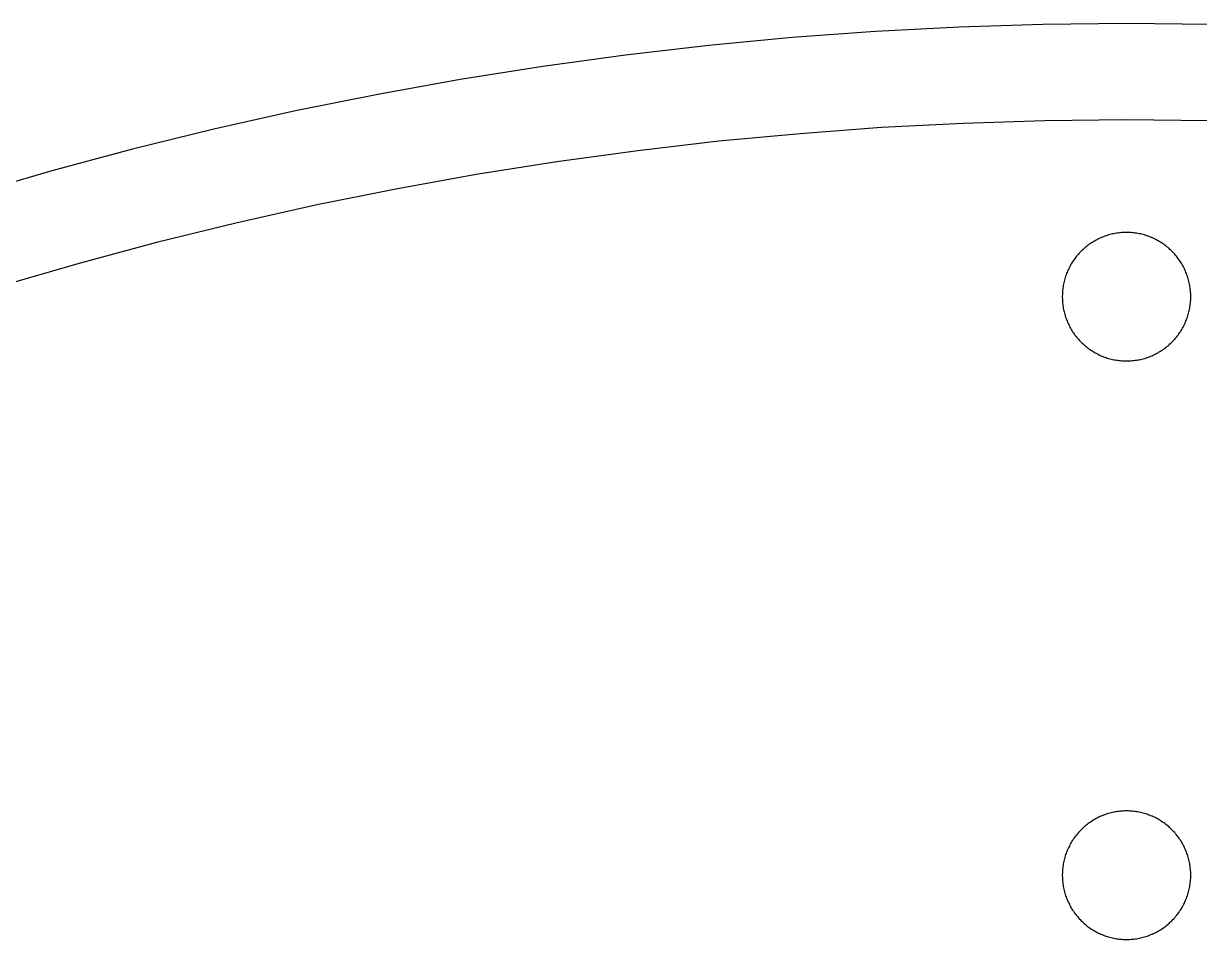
# Model space of a CAD drawing. Header units: metres. Extents: x 0.1 to 21.3, y -11.9 to -0.1.
# Drawn here: x 14.464 to 15.608, y -2.89 to -1.999 of the extents above; entities that cross this region are included whole.
import ezdxf

# ---------------------------------------------------------------- set-up
doc = ezdxf.new("R2010")
doc.units = ezdxf.units.M

msp = doc.modelspace()

# ---------------------------------------------------------------- linework, layer by layer
at = {"layer": 'GROUP1'}
for p, q in [((15.5112, -2.2079), (15.51, -2.2085)), ((15.5124, -2.2074), (15.5112, -2.2079)), ((15.5136, -2.2069), (15.5124, -2.2074)), ((15.5148, -2.2064), (15.5136, -2.2069)), ((15.5161, -2.2059), (15.5148, -2.2064)), ((15.5173, -2.2055), (15.5161, -2.2059)), ((15.5185, -2.2051), (15.5173, -2.2055)), ((15.5198, -2.2047), (15.5185, -2.2051)), ((15.5211, -2.2044), (15.5198, -2.2047)), ((15.5223, -2.204), (15.5211, -2.2044)), ((15.5236, -2.2037), (15.5223, -2.204)), ((15.5249, -2.2035), (15.5236, -2.2037)), ((15.5262, -2.2032), (15.5249, -2.2035)), ((15.5275, -2.203), (15.5262, -2.2032)), ((15.5288, -2.2028), (15.5275, -2.203)), ((15.5301, -2.2026), (15.5288, -2.2028)), ((15.5314, -2.2025), (15.5301, -2.2026)), ((15.5327, -2.2024), (15.5314, -2.2025)), ((15.534, -2.2023), (15.5327, -2.2024)), ((15.5353, -2.2023), (15.534, -2.2023)), ((15.5366, -2.2022), (15.5353, -2.2023)), ((15.5379, -2.2022), (15.5366, -2.2022)), ((15.5392, -2.2023), (15.5379, -2.2022)), ((15.5405, -2.2023), (15.5392, -2.2023)), ((15.5418, -2.2024), (15.5405, -2.2023)), ((15.5431, -2.2025), (15.5418, -2.2024)), ((15.5444, -2.2026), (15.5431, -2.2025)), ((15.5457, -2.2028), (15.5444, -2.2026)), ((15.547, -2.203), (15.5457, -2.2028)), ((15.5483, -2.2032), (15.547, -2.203)), ((15.5496, -2.2035), (15.5483, -2.2032)), ((15.5509, -2.2037), (15.5496, -2.2035)), ((15.5521, -2.204), (15.5509, -2.2037)), ((15.5534, -2.2044), (15.5521, -2.204)), ((15.5547, -2.2047), (15.5534, -2.2044)), ((15.5559, -2.2051), (15.5547, -2.2047)), ((15.5572, -2.2055), (15.5559, -2.2051)), ((15.5584, -2.2059), (15.5572, -2.2055)), ((15.5596, -2.2064), (15.5584, -2.2059)), ((15.5609, -2.2069), (15.5596, -2.2064)), ((15.5621, -2.2074), (15.5609, -2.2069)), ((15.5633, -2.2079), (15.5621, -2.2074)), ((15.5644, -2.2085), (15.5633, -2.2079)), ((15.494, -2.2196), (15.493, -2.2205)), ((15.4949, -2.2187), (15.494, -2.2196)), ((15.4959, -2.2178), (15.4949, -2.2187)), ((15.4969, -2.217), (15.4959, -2.2178)), ((15.4979, -2.2162), (15.4969, -2.217)), ((15.4989, -2.2153), (15.4979, -2.2162)), ((15.5, -2.2145), (15.4989, -2.2153)), ((15.501, -2.2138), (15.5, -2.2145)), ((15.5021, -2.213), (15.501, -2.2138)), ((15.5032, -2.2123), (15.5021, -2.213)), ((15.5043, -2.2116), (15.5032, -2.2123)), ((15.5054, -2.2109), (15.5043, -2.2116)), ((15.5066, -2.2103), (15.5054, -2.2109)), ((15.5077, -2.2096), (15.5066, -2.2103)), ((15.5089, -2.209), (15.5077, -2.2096)), ((15.51, -2.2085), (15.5089, -2.209)), ((15.5656, -2.209), (15.5644, -2.2085)), ((15.5668, -2.2096), (15.5656, -2.209)), ((15.5679, -2.2103), (15.5668, -2.2096)), ((15.5691, -2.2109), (15.5679, -2.2103)), ((15.5702, -2.2116), (15.5691, -2.2109)), ((15.5713, -2.2123), (15.5702, -2.2116)), ((15.5724, -2.213), (15.5713, -2.2123)), ((15.5734, -2.2138), (15.5724, -2.213)), ((15.5745, -2.2145), (15.5734, -2.2138)), ((15.5755, -2.2153), (15.5745, -2.2145)), ((15.5766, -2.2162), (15.5755, -2.2153)), ((15.5776, -2.217), (15.5766, -2.2162)), ((15.5786, -2.2178), (15.5776, -2.217)), ((15.5795, -2.2187), (15.5786, -2.2178)), ((15.5805, -2.2196), (15.5795, -2.2187)), ((15.5814, -2.2205), (15.5805, -2.2196)), ((15.4848, -2.2307), (15.4841, -2.2318)), ((15.4855, -2.2296), (15.4848, -2.2307)), ((15.4863, -2.2285), (15.4855, -2.2296)), ((15.4871, -2.2275), (15.4863, -2.2285)), ((15.4879, -2.2264), (15.4871, -2.2275)), ((15.4887, -2.2254), (15.4879, -2.2264)), ((15.4895, -2.2244), (15.4887, -2.2254)), ((15.4904, -2.2234), (15.4895, -2.2244)), ((15.4912, -2.2224), (15.4904, -2.2234)), ((15.4921, -2.2215), (15.4912, -2.2224)), ((15.493, -2.2205), (15.4921, -2.2215)), ((15.5824, -2.2215), (15.5814, -2.2205)), ((15.5832, -2.2224), (15.5824, -2.2215)), ((15.5841, -2.2234), (15.5832, -2.2224)), ((15.585, -2.2244), (15.5841, -2.2234)), ((15.5858, -2.2254), (15.585, -2.2244)), ((15.5866, -2.2264), (15.5858, -2.2254)), ((15.5874, -2.2275), (15.5866, -2.2264)), ((15.5882, -2.2285), (15.5874, -2.2275)), ((15.5889, -2.2296), (15.5882, -2.2285)), ((15.5897, -2.2307), (15.5889, -2.2296)), ((15.5904, -2.2318), (15.5897, -2.2307)), ((15.4789, -2.2423), (15.4784, -2.2436)), ((15.4794, -2.2411), (15.4789, -2.2423)), ((15.4799, -2.2399), (15.4794, -2.2411)), ((15.4804, -2.2387), (15.4799, -2.2399)), ((15.481, -2.2375), (15.4804, -2.2387)), ((15.4816, -2.2364), (15.481, -2.2375)), ((15.4822, -2.2352), (15.4816, -2.2364)), ((15.4828, -2.234), (15.4822, -2.2352)), ((15.4834, -2.2329), (15.4828, -2.234)), ((15.4841, -2.2318), (15.4834, -2.2329)), ((15.591, -2.2329), (15.5904, -2.2318)), ((15.5917, -2.234), (15.591, -2.2329)), ((15.5923, -2.2352), (15.5917, -2.234)), ((15.5929, -2.2364), (15.5923, -2.2352)), ((15.5935, -2.2375), (15.5929, -2.2364)), ((15.5941, -2.2387), (15.5935, -2.2375)), ((15.5946, -2.2399), (15.5941, -2.2387)), ((15.5951, -2.2411), (15.5946, -2.2399)), ((15.5956, -2.2423), (15.5951, -2.2411)), ((15.596, -2.2436), (15.5956, -2.2423)), ((15.4757, -2.2537), (15.4755, -2.2549)), ((15.476, -2.2524), (15.4757, -2.2537)), ((15.4762, -2.2511), (15.476, -2.2524)), ((15.4765, -2.2498), (15.4762, -2.2511)), ((15.4769, -2.2485), (15.4765, -2.2498)), ((15.4772, -2.2473), (15.4769, -2.2485)), ((15.4776, -2.246), (15.4772, -2.2473)), ((15.478, -2.2448), (15.4776, -2.246)), ((15.4784, -2.2436), (15.478, -2.2448)), ((15.5965, -2.2448), (15.596, -2.2436)), ((15.5969, -2.246), (15.5965, -2.2448)), ((15.5973, -2.2473), (15.5969, -2.246)), ((15.5976, -2.2485), (15.5973, -2.2473)), ((15.5979, -2.2498), (15.5976, -2.2485)), ((15.5982, -2.2511), (15.5979, -2.2498)), ((15.5985, -2.2524), (15.5982, -2.2511)), ((15.5988, -2.2537), (15.5985, -2.2524)), ((15.599, -2.2549), (15.5988, -2.2537)), ((15.4748, -2.2628), (15.4747, -2.2641)), ((15.4747, -2.2641), (15.4747, -2.2654)), ((15.4747, -2.2654), (15.4748, -2.2667)), ((15.4749, -2.2601), (15.4748, -2.2615)), ((15.4748, -2.2615), (15.4748, -2.2628)), ((15.475, -2.2588), (15.4749, -2.2601)), ((15.4752, -2.2575), (15.475, -2.2588)), ((15.4753, -2.2562), (15.4752, -2.2575)), ((15.4755, -2.2549), (15.4753, -2.2562)), ((15.5992, -2.2562), (15.599, -2.2549)), ((15.5993, -2.2575), (15.5992, -2.2562)), ((15.5995, -2.2588), (15.5993, -2.2575)), ((15.5996, -2.2601), (15.5995, -2.2588)), ((15.5997, -2.2615), (15.5996, -2.2601)), ((15.5997, -2.2628), (15.5997, -2.2615)), ((15.5997, -2.2641), (15.5997, -2.2628)), ((15.5997, -2.2654), (15.5997, -2.2641)), ((15.5997, -2.2667), (15.5997, -2.2654)), ((15.4748, -2.2667), (15.4748, -2.268)), ((15.4748, -2.268), (15.4749, -2.2693)), ((15.4749, -2.2693), (15.475, -2.2706)), ((15.475, -2.2706), (15.4752, -2.2719)), ((15.4752, -2.2719), (15.4753, -2.2732)), ((15.4753, -2.2732), (15.4755, -2.2745)), ((15.4755, -2.2745), (15.4757, -2.2758)), ((15.4757, -2.2758), (15.476, -2.2771)), ((15.5985, -2.2771), (15.5988, -2.2758)), ((15.5988, -2.2758), (15.599, -2.2745)), ((15.599, -2.2745), (15.5992, -2.2732)), ((15.5992, -2.2732), (15.5993, -2.2719)), ((15.5993, -2.2719), (15.5995, -2.2706)), ((15.5995, -2.2706), (15.5996, -2.2693)), ((15.5996, -2.2693), (15.5997, -2.268)), ((15.5997, -2.268), (15.5997, -2.2667)), ((15.476, -2.2771), (15.4762, -2.2784)), ((15.4762, -2.2784), (15.4765, -2.2796)), ((15.4765, -2.2796), (15.4769, -2.2809)), ((15.4769, -2.2809), (15.4772, -2.2822)), ((15.4772, -2.2822), (15.4776, -2.2834)), ((15.4776, -2.2834), (15.478, -2.2847)), ((15.478, -2.2847), (15.4784, -2.2859)), ((15.4784, -2.2859), (15.4789, -2.2871)), ((15.4789, -2.2871), (15.4794, -2.2883)), ((15.4794, -2.2883), (15.4799, -2.2895)), ((15.5946, -2.2895), (15.5951, -2.2883)), ((15.5951, -2.2883), (15.5956, -2.2871)), ((15.5956, -2.2871), (15.596, -2.2859)), ((15.596, -2.2859), (15.5965, -2.2847)), ((15.5965, -2.2847), (15.5969, -2.2834)), ((15.5969, -2.2834), (15.5973, -2.2822)), ((15.5973, -2.2822), (15.5976, -2.2809)), ((15.5976, -2.2809), (15.5979, -2.2796)), ((15.5979, -2.2796), (15.5982, -2.2784)), ((15.5982, -2.2784), (15.5985, -2.2771)), ((15.4799, -2.2895), (15.4804, -2.2907)), ((15.4804, -2.2907), (15.481, -2.2919)), ((15.481, -2.2919), (15.4816, -2.2931)), ((15.4816, -2.2931), (15.4822, -2.2943)), ((15.4822, -2.2943), (15.4828, -2.2954)), ((15.4828, -2.2954), (15.4834, -2.2965)), ((15.4834, -2.2965), (15.4841, -2.2977)), ((15.4841, -2.2977), (15.4848, -2.2988)), ((15.4848, -2.2988), (15.4855, -2.2999)), ((15.4855, -2.2999), (15.4863, -2.3009)), ((15.5882, -2.3009), (15.5889, -2.2999)), ((15.5889, -2.2999), (15.5897, -2.2988)), ((15.5897, -2.2988), (15.5904, -2.2977)), ((15.5904, -2.2977), (15.591, -2.2965)), ((15.591, -2.2965), (15.5917, -2.2954)), ((15.5917, -2.2954), (15.5923, -2.2943)), ((15.5923, -2.2943), (15.5929, -2.2931)), ((15.5929, -2.2931), (15.5935, -2.2919)), ((15.5935, -2.2919), (15.5941, -2.2907)), ((15.5941, -2.2907), (15.5946, -2.2895)), ((15.4863, -2.3009), (15.4871, -2.302)), ((15.4871, -2.302), (15.4879, -2.303)), ((15.4879, -2.303), (15.4887, -2.3041)), ((15.4887, -2.3041), (15.4895, -2.3051)), ((15.4895, -2.3051), (15.4904, -2.3061)), ((15.4904, -2.3061), (15.4912, -2.307)), ((15.4912, -2.307), (15.4921, -2.308)), ((15.4921, -2.308), (15.493, -2.3089)), ((15.493, -2.3089), (15.494, -2.3098)), ((15.494, -2.3098), (15.4949, -2.3107)), ((15.4949, -2.3107), (15.4959, -2.3116)), ((15.5786, -2.3116), (15.5795, -2.3107)), ((15.5795, -2.3107), (15.5805, -2.3098)), ((15.5805, -2.3098), (15.5814, -2.3089)), ((15.5814, -2.3089), (15.5824, -2.308)), ((15.5824, -2.308), (15.5832, -2.307)), ((15.5832, -2.307), (15.5841, -2.3061)), ((15.5841, -2.3061), (15.585, -2.3051)), ((15.585, -2.3051), (15.5858, -2.3041)), ((15.5858, -2.3041), (15.5866, -2.303)), ((15.5866, -2.303), (15.5874, -2.302)), ((15.5874, -2.302), (15.5882, -2.3009)), ((15.4959, -2.3116), (15.4969, -2.3125)), ((15.4969, -2.3125), (15.4979, -2.3133)), ((15.4979, -2.3133), (15.4989, -2.3141)), ((15.4989, -2.3141), (15.5, -2.3149)), ((15.5, -2.3149), (15.501, -2.3157)), ((15.501, -2.3157), (15.5021, -2.3164)), ((15.5021, -2.3164), (15.5032, -2.3171)), ((15.5032, -2.3171), (15.5043, -2.3178)), ((15.5043, -2.3178), (15.5054, -2.3185)), ((15.5054, -2.3185), (15.5066, -2.3192)), ((15.5066, -2.3192), (15.5077, -2.3198)), ((15.5077, -2.3198), (15.5089, -2.3204)), ((15.5089, -2.3204), (15.51, -2.321)), ((15.51, -2.321), (15.5112, -2.3216)), ((15.5112, -2.3216), (15.5124, -2.3221)), ((15.5124, -2.3221), (15.5136, -2.3226)), ((15.5136, -2.3226), (15.5148, -2.3231)), ((15.5596, -2.3231), (15.5609, -2.3226)), ((15.5609, -2.3226), (15.5621, -2.3221)), ((15.5621, -2.3221), (15.5633, -2.3216)), ((15.5633, -2.3216), (15.5644, -2.321)), ((15.5644, -2.321), (15.5656, -2.3204)), ((15.5656, -2.3204), (15.5668, -2.3198)), ((15.5668, -2.3198), (15.5679, -2.3192)), ((15.5679, -2.3192), (15.5691, -2.3185)), ((15.5691, -2.3185), (15.5702, -2.3178)), ((15.5702, -2.3178), (15.5713, -2.3171)), ((15.5713, -2.3171), (15.5724, -2.3164)), ((15.5724, -2.3164), (15.5734, -2.3157)), ((15.5734, -2.3157), (15.5745, -2.3149)), ((15.5745, -2.3149), (15.5755, -2.3141)), ((15.5755, -2.3141), (15.5766, -2.3133)), ((15.5766, -2.3133), (15.5776, -2.3125)), ((15.5776, -2.3125), (15.5786, -2.3116)), ((15.5148, -2.3231), (15.5161, -2.3235)), ((15.5161, -2.3235), (15.5173, -2.324)), ((15.5173, -2.324), (15.5185, -2.3244)), ((15.5185, -2.3244), (15.5198, -2.3247)), ((15.5198, -2.3247), (15.5211, -2.3251)), ((15.5211, -2.3251), (15.5223, -2.3254)), ((15.5223, -2.3254), (15.5236, -2.3257)), ((15.5236, -2.3257), (15.5249, -2.326)), ((15.5249, -2.326), (15.5262, -2.3262)), ((15.5262, -2.3262), (15.5275, -2.3265)), ((15.5275, -2.3265), (15.5288, -2.3266)), ((15.5288, -2.3266), (15.5301, -2.3268)), ((15.5301, -2.3268), (15.5314, -2.3269)), ((15.5314, -2.3269), (15.5327, -2.3271)), ((15.5327, -2.3271), (15.534, -2.3271)), ((15.534, -2.3271), (15.5353, -2.3272)), ((15.5353, -2.3272), (15.5366, -2.3272)), ((15.5366, -2.3272), (15.5379, -2.3272)), ((15.5379, -2.3272), (15.5392, -2.3272)), ((15.5392, -2.3272), (15.5405, -2.3271)), ((15.5405, -2.3271), (15.5418, -2.3271)), ((15.5418, -2.3271), (15.5431, -2.3269)), ((15.5431, -2.3269), (15.5444, -2.3268)), ((15.5444, -2.3268), (15.5457, -2.3266)), ((15.5457, -2.3266), (15.547, -2.3265)), ((15.547, -2.3265), (15.5483, -2.3262)), ((15.5483, -2.3262), (15.5496, -2.326)), ((15.5496, -2.326), (15.5509, -2.3257)), ((15.5509, -2.3257), (15.5521, -2.3254)), ((15.5521, -2.3254), (15.5534, -2.3251)), ((15.5534, -2.3251), (15.5547, -2.3247)), ((15.5547, -2.3247), (15.5559, -2.3244)), ((15.5559, -2.3244), (15.5572, -2.324)), ((15.5572, -2.324), (15.5584, -2.3235)), ((15.5584, -2.3235), (15.5596, -2.3231)), ((15.5148, -2.7689), (15.5136, -2.7694)), ((15.5161, -2.7685), (15.5148, -2.7689)), ((15.5173, -2.768), (15.5161, -2.7685)), ((15.5185, -2.7676), (15.5173, -2.768)), ((15.5198, -2.7673), (15.5185, -2.7676)), ((15.5211, -2.7669), (15.5198, -2.7673)), ((15.5223, -2.7666), (15.5211, -2.7669)), ((15.5236, -2.7663), (15.5223, -2.7666)), ((15.5249, -2.766), (15.5236, -2.7663)), ((15.5262, -2.7658), (15.5249, -2.766)), ((15.5275, -2.7655), (15.5262, -2.7658)), ((15.5288, -2.7654), (15.5275, -2.7655)), ((15.5301, -2.7652), (15.5288, -2.7654)), ((15.5314, -2.7651), (15.5301, -2.7652)), ((15.5327, -2.7649), (15.5314, -2.7651)), ((15.534, -2.7649), (15.5327, -2.7649)), ((15.5353, -2.7648), (15.534, -2.7649)), ((15.5366, -2.7648), (15.5353, -2.7648)), ((15.5379, -2.7648), (15.5366, -2.7648)), ((15.5392, -2.7648), (15.5379, -2.7648)), ((15.5405, -2.7649), (15.5392, -2.7648)), ((15.5418, -2.7649), (15.5405, -2.7649)), ((15.5431, -2.7651), (15.5418, -2.7649)), ((15.5444, -2.7652), (15.5431, -2.7651)), ((15.5457, -2.7654), (15.5444, -2.7652)), ((15.547, -2.7655), (15.5457, -2.7654)), ((15.5483, -2.7658), (15.547, -2.7655)), ((15.5496, -2.766), (15.5483, -2.7658)), ((15.5509, -2.7663), (15.5496, -2.766)), ((15.5521, -2.7666), (15.5509, -2.7663)), ((15.5534, -2.7669), (15.5521, -2.7666)), ((15.5547, -2.7673), (15.5534, -2.7669)), ((15.5559, -2.7676), (15.5547, -2.7673)), ((15.5572, -2.768), (15.5559, -2.7676)), ((15.5584, -2.7685), (15.5572, -2.768)), ((15.5596, -2.7689), (15.5584, -2.7685)), ((15.5609, -2.7694), (15.5596, -2.7689)), ((15.4959, -2.7804), (15.4949, -2.7813)), ((15.4969, -2.7795), (15.4959, -2.7804)), ((15.4979, -2.7787), (15.4969, -2.7795)), ((15.4989, -2.7779), (15.4979, -2.7787)), ((15.5, -2.7771), (15.4989, -2.7779)), ((15.501, -2.7763), (15.5, -2.7771)), ((15.5021, -2.7756), (15.501, -2.7763)), ((15.5032, -2.7749), (15.5021, -2.7756)), ((15.5043, -2.7742), (15.5032, -2.7749)), ((15.5054, -2.7735), (15.5043, -2.7742)), ((15.5066, -2.7728), (15.5054, -2.7735)), ((15.5077, -2.7722), (15.5066, -2.7728)), ((15.5089, -2.7716), (15.5077, -2.7722)), ((15.51, -2.771), (15.5089, -2.7716)), ((15.5112, -2.7704), (15.51, -2.771)), ((15.5124, -2.7699), (15.5112, -2.7704)), ((15.5136, -2.7694), (15.5124, -2.7699)), ((15.5621, -2.7699), (15.5609, -2.7694)), ((15.5633, -2.7704), (15.5621, -2.7699)), ((15.5644, -2.771), (15.5633, -2.7704)), ((15.5656, -2.7716), (15.5644, -2.771)), ((15.5668, -2.7722), (15.5656, -2.7716)), ((15.5679, -2.7728), (15.5668, -2.7722)), ((15.5691, -2.7735), (15.5679, -2.7728)), ((15.5702, -2.7742), (15.5691, -2.7735)), ((15.5713, -2.7749), (15.5702, -2.7742)), ((15.5724, -2.7756), (15.5713, -2.7749)), ((15.5734, -2.7763), (15.5724, -2.7756)), ((15.5745, -2.7771), (15.5734, -2.7763)), ((15.5755, -2.7779), (15.5745, -2.7771)), ((15.5766, -2.7787), (15.5755, -2.7779)), ((15.5776, -2.7795), (15.5766, -2.7787)), ((15.5786, -2.7804), (15.5776, -2.7795)), ((15.5795, -2.7813), (15.5786, -2.7804)), ((15.4863, -2.7911), (15.4855, -2.7921)), ((15.4871, -2.79), (15.4863, -2.7911)), ((15.4879, -2.789), (15.4871, -2.79)), ((15.4887, -2.7879), (15.4879, -2.789)), ((15.4895, -2.7869), (15.4887, -2.7879)), ((15.4904, -2.7859), (15.4895, -2.7869)), ((15.4912, -2.785), (15.4904, -2.7859)), ((15.4921, -2.784), (15.4912, -2.785)), ((15.493, -2.7831), (15.4921, -2.784)), ((15.494, -2.7822), (15.493, -2.7831)), ((15.4949, -2.7813), (15.494, -2.7822)), ((15.5805, -2.7822), (15.5795, -2.7813)), ((15.5814, -2.7831), (15.5805, -2.7822)), ((15.5824, -2.784), (15.5814, -2.7831)), ((15.5832, -2.785), (15.5824, -2.784)), ((15.5841, -2.7859), (15.5832, -2.785)), ((15.585, -2.7869), (15.5841, -2.7859)), ((15.5858, -2.7879), (15.585, -2.7869)), ((15.5866, -2.789), (15.5858, -2.7879)), ((15.5874, -2.79), (15.5866, -2.789)), ((15.5882, -2.7911), (15.5874, -2.79)), ((15.5889, -2.7921), (15.5882, -2.7911)), ((15.4799, -2.8025), (15.4794, -2.8037)), ((15.4804, -2.8013), (15.4799, -2.8025)), ((15.481, -2.8001), (15.4804, -2.8013)), ((15.4816, -2.7989), (15.481, -2.8001)), ((15.4822, -2.7977), (15.4816, -2.7989)), ((15.4828, -2.7966), (15.4822, -2.7977)), ((15.4834, -2.7955), (15.4828, -2.7966)), ((15.4841, -2.7943), (15.4834, -2.7955)), ((15.4848, -2.7932), (15.4841, -2.7943)), ((15.4855, -2.7921), (15.4848, -2.7932)), ((15.5897, -2.7932), (15.5889, -2.7921)), ((15.5904, -2.7943), (15.5897, -2.7932)), ((15.591, -2.7955), (15.5904, -2.7943)), ((15.5917, -2.7966), (15.591, -2.7955)), ((15.5923, -2.7977), (15.5917, -2.7966)), ((15.5929, -2.7989), (15.5923, -2.7977)), ((15.5935, -2.8001), (15.5929, -2.7989)), ((15.5941, -2.8013), (15.5935, -2.8001)), ((15.5946, -2.8025), (15.5941, -2.8013)), ((15.5951, -2.8037), (15.5946, -2.8025)), ((15.4762, -2.8136), (15.476, -2.8149)), ((15.4765, -2.8124), (15.4762, -2.8136)), ((15.4769, -2.8111), (15.4765, -2.8124)), ((15.4772, -2.8098), (15.4769, -2.8111)), ((15.4776, -2.8086), (15.4772, -2.8098)), ((15.478, -2.8073), (15.4776, -2.8086)), ((15.4784, -2.8061), (15.478, -2.8073)), ((15.4789, -2.8049), (15.4784, -2.8061)), ((15.4794, -2.8037), (15.4789, -2.8049)), ((15.5956, -2.8049), (15.5951, -2.8037)), ((15.596, -2.8061), (15.5956, -2.8049)), ((15.5965, -2.8073), (15.596, -2.8061)), ((15.5969, -2.8086), (15.5965, -2.8073)), ((15.5973, -2.8098), (15.5969, -2.8086)), ((15.5976, -2.8111), (15.5973, -2.8098)), ((15.5979, -2.8124), (15.5976, -2.8111)), ((15.5982, -2.8136), (15.5979, -2.8124)), ((15.5985, -2.8149), (15.5982, -2.8136)), ((15.4748, -2.8253), (15.4747, -2.8266)), ((15.4749, -2.8227), (15.4748, -2.824)), ((15.4748, -2.824), (15.4748, -2.8253)), ((15.475, -2.8214), (15.4749, -2.8227)), ((15.4752, -2.8201), (15.475, -2.8214)), ((15.4753, -2.8188), (15.4752, -2.8201)), ((15.4755, -2.8175), (15.4753, -2.8188)), ((15.4757, -2.8162), (15.4755, -2.8175)), ((15.476, -2.8149), (15.4757, -2.8162)), ((15.5988, -2.8162), (15.5985, -2.8149)), ((15.599, -2.8175), (15.5988, -2.8162)), ((15.5992, -2.8188), (15.599, -2.8175)), ((15.5993, -2.8201), (15.5992, -2.8188)), ((15.5995, -2.8214), (15.5993, -2.8201)), ((15.5996, -2.8227), (15.5995, -2.8214)), ((15.5997, -2.824), (15.5996, -2.8227)), ((15.5997, -2.8253), (15.5997, -2.824)), ((15.5997, -2.8266), (15.5997, -2.8253)), ((15.4747, -2.8266), (15.4747, -2.8279)), ((15.4747, -2.8279), (15.4748, -2.8292)), ((15.4748, -2.8292), (15.4748, -2.8305)), ((15.4748, -2.8305), (15.4749, -2.8319)), ((15.4749, -2.8319), (15.475, -2.8332)), ((15.475, -2.8332), (15.4752, -2.8345)), ((15.4752, -2.8345), (15.4753, -2.8358)), ((15.4753, -2.8358), (15.4755, -2.8371)), ((15.4755, -2.8371), (15.4757, -2.8383)), ((15.5988, -2.8383), (15.599, -2.8371)), ((15.599, -2.8371), (15.5992, -2.8358)), ((15.5992, -2.8358), (15.5993, -2.8345)), ((15.5993, -2.8345), (15.5995, -2.8332)), ((15.5995, -2.8332), (15.5996, -2.8319)), ((15.5996, -2.8319), (15.5997, -2.8305)), ((15.5997, -2.8279), (15.5997, -2.8266)), ((15.5997, -2.8292), (15.5997, -2.8279)), ((15.5997, -2.8305), (15.5997, -2.8292)), ((15.4757, -2.8383), (15.476, -2.8396)), ((15.476, -2.8396), (15.4762, -2.8409)), ((15.4762, -2.8409), (15.4765, -2.8422)), ((15.4765, -2.8422), (15.4769, -2.8435)), ((15.4769, -2.8435), (15.4772, -2.8447)), ((15.4772, -2.8447), (15.4776, -2.846)), ((15.4776, -2.846), (15.478, -2.8472)), ((15.478, -2.8472), (15.4784, -2.8484)), ((15.4784, -2.8484), (15.4789, -2.8497)), ((15.5956, -2.8497), (15.596, -2.8484)), ((15.596, -2.8484), (15.5965, -2.8472)), ((15.5965, -2.8472), (15.5969, -2.846)), ((15.5969, -2.846), (15.5973, -2.8447)), ((15.5973, -2.8447), (15.5976, -2.8435)), ((15.5976, -2.8435), (15.5979, -2.8422)), ((15.5979, -2.8422), (15.5982, -2.8409)), ((15.5982, -2.8409), (15.5985, -2.8396)), ((15.5985, -2.8396), (15.5988, -2.8383)), ((15.4789, -2.8497), (15.4794, -2.8509)), ((15.4794, -2.8509), (15.4799, -2.8521)), ((15.4799, -2.8521), (15.4804, -2.8533)), ((15.4804, -2.8533), (15.481, -2.8545)), ((15.481, -2.8545), (15.4816, -2.8556)), ((15.4816, -2.8556), (15.4822, -2.8568)), ((15.4822, -2.8568), (15.4828, -2.858)), ((15.4828, -2.858), (15.4834, -2.8591)), ((15.4834, -2.8591), (15.4841, -2.8602)), ((15.4841, -2.8602), (15.4848, -2.8613)), ((15.5897, -2.8613), (15.5904, -2.8602)), ((15.5904, -2.8602), (15.591, -2.8591)), ((15.591, -2.8591), (15.5917, -2.858)), ((15.5917, -2.858), (15.5923, -2.8568)), ((15.5923, -2.8568), (15.5929, -2.8556)), ((15.5929, -2.8556), (15.5935, -2.8545)), ((15.5935, -2.8545), (15.5941, -2.8533)), ((15.5941, -2.8533), (15.5946, -2.8521)), ((15.5946, -2.8521), (15.5951, -2.8509)), ((15.5951, -2.8509), (15.5956, -2.8497)), ((15.4848, -2.8613), (15.4855, -2.8624)), ((15.4855, -2.8624), (15.4863, -2.8635)), ((15.4863, -2.8635), (15.4871, -2.8645)), ((15.4871, -2.8645), (15.4879, -2.8656)), ((15.4879, -2.8656), (15.4887, -2.8666)), ((15.4887, -2.8666), (15.4895, -2.8676)), ((15.4895, -2.8676), (15.4904, -2.8686)), ((15.4904, -2.8686), (15.4912, -2.8696)), ((15.4912, -2.8696), (15.4921, -2.8705)), ((15.4921, -2.8705), (15.493, -2.8715)), ((15.493, -2.8715), (15.494, -2.8724)), ((15.5805, -2.8724), (15.5814, -2.8715)), ((15.5814, -2.8715), (15.5824, -2.8705)), ((15.5824, -2.8705), (15.5832, -2.8696)), ((15.5832, -2.8696), (15.5841, -2.8686)), ((15.5841, -2.8686), (15.585, -2.8676)), ((15.585, -2.8676), (15.5858, -2.8666)), ((15.5858, -2.8666), (15.5866, -2.8656)), ((15.5866, -2.8656), (15.5874, -2.8645)), ((15.5874, -2.8645), (15.5882, -2.8635)), ((15.5882, -2.8635), (15.5889, -2.8624)), ((15.5889, -2.8624), (15.5897, -2.8613)), ((15.494, -2.8724), (15.4949, -2.8733)), ((15.4949, -2.8733), (15.4959, -2.8742)), ((15.4959, -2.8742), (15.4969, -2.875)), ((15.4969, -2.875), (15.4979, -2.8758)), ((15.4979, -2.8758), (15.4989, -2.8767)), ((15.4989, -2.8767), (15.5, -2.8775)), ((15.5, -2.8775), (15.501, -2.8782)), ((15.501, -2.8782), (15.5021, -2.879)), ((15.5021, -2.879), (15.5032, -2.8797)), ((15.5032, -2.8797), (15.5043, -2.8804)), ((15.5043, -2.8804), (15.5054, -2.8811)), ((15.5054, -2.8811), (15.5066, -2.8817)), ((15.5066, -2.8817), (15.5077, -2.8824)), ((15.5077, -2.8824), (15.5089, -2.883)), ((15.5089, -2.883), (15.51, -2.8835)), ((15.5644, -2.8835), (15.5656, -2.883)), ((15.5656, -2.883), (15.5668, -2.8824)), ((15.5668, -2.8824), (15.5679, -2.8817)), ((15.5679, -2.8817), (15.5691, -2.8811)), ((15.5691, -2.8811), (15.5702, -2.8804)), ((15.5702, -2.8804), (15.5713, -2.8797)), ((15.5713, -2.8797), (15.5724, -2.879)), ((15.5724, -2.879), (15.5734, -2.8782)), ((15.5734, -2.8782), (15.5745, -2.8775)), ((15.5745, -2.8775), (15.5755, -2.8767)), ((15.5755, -2.8767), (15.5766, -2.8758)), ((15.5766, -2.8758), (15.5776, -2.875)), ((15.5776, -2.875), (15.5786, -2.8742)), ((15.5786, -2.8742), (15.5795, -2.8733)), ((15.5795, -2.8733), (15.5805, -2.8724)), ((15.51, -2.8835), (15.5112, -2.8841)), ((15.5112, -2.8841), (15.5124, -2.8846)), ((15.5124, -2.8846), (15.5136, -2.8851)), ((15.5136, -2.8851), (15.5148, -2.8856)), ((15.5148, -2.8856), (15.5161, -2.8861)), ((15.5161, -2.8861), (15.5173, -2.8865)), ((15.5173, -2.8865), (15.5185, -2.8869)), ((15.5185, -2.8869), (15.5198, -2.8873)), ((15.5198, -2.8873), (15.5211, -2.8876)), ((15.5211, -2.8876), (15.5223, -2.888)), ((15.5223, -2.888), (15.5236, -2.8883)), ((15.5236, -2.8883), (15.5249, -2.8885)), ((15.5249, -2.8885), (15.5262, -2.8888)), ((15.5262, -2.8888), (15.5275, -2.889)), ((15.5275, -2.889), (15.5288, -2.8892)), ((15.5288, -2.8892), (15.5301, -2.8894)), ((15.5301, -2.8894), (15.5314, -2.8895)), ((15.5314, -2.8895), (15.5327, -2.8896)), ((15.5327, -2.8896), (15.534, -2.8897)), ((15.534, -2.8897), (15.5353, -2.8897)), ((15.5353, -2.8897), (15.5366, -2.8898)), ((15.5366, -2.8898), (15.5379, -2.8898)), ((15.5379, -2.8898), (15.5392, -2.8897)), ((15.5392, -2.8897), (15.5405, -2.8897)), ((15.5405, -2.8897), (15.5418, -2.8896)), ((15.5418, -2.8896), (15.5431, -2.8895)), ((15.5431, -2.8895), (15.5444, -2.8894)), ((15.5444, -2.8894), (15.5457, -2.8892)), ((15.5457, -2.8892), (15.547, -2.889)), ((15.547, -2.889), (15.5483, -2.8888)), ((15.5483, -2.8888), (15.5496, -2.8885)), ((15.5496, -2.8885), (15.5509, -2.8883)), ((15.5509, -2.8883), (15.5521, -2.888)), ((15.5521, -2.888), (15.5534, -2.8876)), ((15.5534, -2.8876), (15.5547, -2.8873)), ((15.5547, -2.8873), (15.5559, -2.8869)), ((15.5559, -2.8869), (15.5572, -2.8865)), ((15.5572, -2.8865), (15.5584, -2.8861)), ((15.5584, -2.8861), (15.5596, -2.8856)), ((15.5596, -2.8856), (15.5609, -2.8851)), ((15.5609, -2.8851), (15.5621, -2.8846)), ((15.5621, -2.8846), (15.5633, -2.8841)), ((15.5633, -2.8841), (15.5644, -2.8835))]:
    msp.add_line(p, q, dxfattribs=at)
at = {"layer": 'GROUP2'}
for p, q in [((15.4558, -1.9999), (15.3744, -2.0025)), ((15.5372, -1.9991), (15.4558, -1.9999)), ((15.6187, -1.9999), (15.5372, -1.9991)), ((15.2118, -2.0127), (15.1308, -2.0204)), ((15.2931, -2.0068), (15.2118, -2.0127)), ((15.3744, -2.0025), (15.2931, -2.0068)), ((15.1308, -2.0204), (15.0498, -2.0298)), ((15.0498, -2.0298), (14.9692, -2.0408)), ((14.9692, -2.0408), (14.8887, -2.0536)), ((14.8887, -2.0536), (14.8086, -2.068)), ((14.8086, -2.068), (14.7287, -2.0841)), ((14.7287, -2.0841), (14.6492, -2.1018)), ((15.4578, -2.0937), (15.3783, -2.0962)), ((15.5372, -2.0929), (15.4578, -2.0937)), ((15.6167, -2.0937), (15.5372, -2.0929)), ((14.6492, -2.1018), (14.5701, -2.1213)), ((15.2989, -2.1003), (15.2197, -2.1062)), ((15.3783, -2.0962), (15.2989, -2.1003)), ((15.1406, -2.1136), (15.0616, -2.1228)), ((15.2197, -2.1062), (15.1406, -2.1136)), ((14.5701, -2.1213), (14.4915, -2.1423)), ((15.0616, -2.1228), (14.9828, -2.1336)), ((14.9828, -2.1336), (14.9043, -2.146)), ((14.4915, -2.1423), (14.4133, -2.1651)), ((14.9043, -2.146), (14.8261, -2.1601)), ((14.8261, -2.1601), (14.7482, -2.1758)), ((14.7482, -2.1758), (14.6706, -2.1931)), ((14.6706, -2.1931), (14.5935, -2.2121)), ((14.5935, -2.2121), (14.5167, -2.2327)), ((14.5167, -2.2327), (14.4404, -2.2548))]:
    msp.add_line(p, q, dxfattribs=at)

doc.saveas('drawing.dxf')
